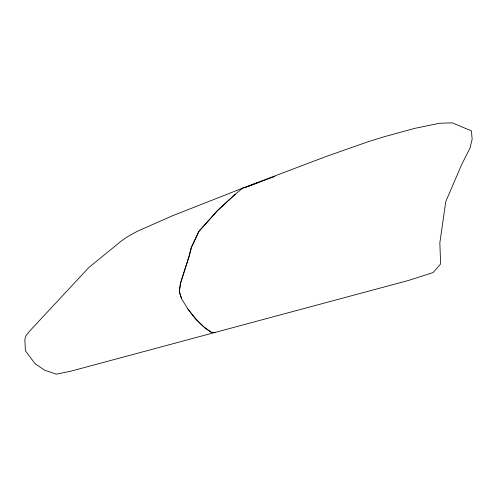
<?xml version="1.0" encoding="UTF-8"?>
<svg xmlns="http://www.w3.org/2000/svg" width="497" height="497" viewBox="0 0 497 497"><rect width="100%" height="100%" fill="white"/><g stroke="black" fill="none" stroke-linecap="round" stroke-linejoin="round"><path stroke-width="0.75" d="M245.978 187.251L242.642 188.146L171.794 216.052L137.178 231.378L128.406 236.15L121.566 240.803L88.826 267.554L30.187 330.505L26.043 335.599L24.85 339.439L25.397 350.845L35.132 363.729L44.761 370.284L56.372 374.148L70.605 371.247L408.671 280.401L433.067 272.567L440.622 263.944L439.845 242.797L445.766 201.627L461.8 164.29L469.994 148.044L472.15 139.272L471.448 130.897L452.276 122.852L439.472 123.256L414.548 128.419L384.374 136.694L367.743 141.85L326.231 156.449L242.642 188.146L235.274 194.252L217.773 210.38L198.999 231.385L191.494 247.369L189.27 256.036L180.504 283.278L179.305 291.708L181.622 298.852L187.68 308.736C194.513 317.527 201.925 326.647 211.821 332.456L215.145 332.4M235.274 194.252L217.524 210.473L198.744 231.478L191.233 247.456L189.053 256.11L180.461 283.296L179.318 291.702L181.629 298.852M248.606 186.232L270.741 177.938M245.369 187.481L258.16 182.517M271.207 177.789L274.829 176.478M187.68 308.736L195.694 319.304L204.472 327.591L211.554 332.53L214.878 332.474"/></g></svg>
